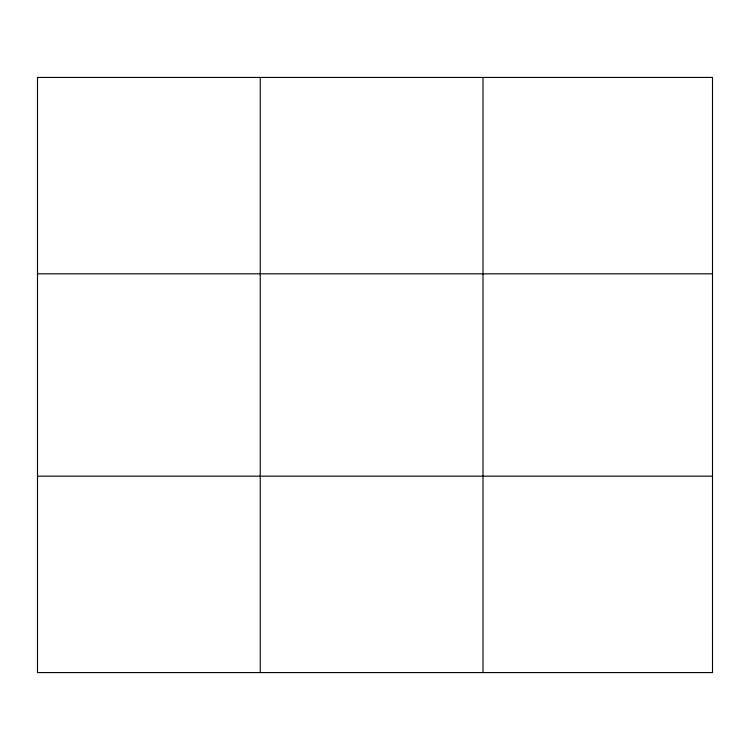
<?xml version="1.0" encoding="UTF-8"?>
<svg xmlns="http://www.w3.org/2000/svg" width="750" height="750" viewBox="0 0 750 750"><rect width="100%" height="100%" fill="white"/><g stroke="black" fill="none" stroke-linecap="round" stroke-linejoin="round"><path stroke-width="1.12" d="M260.25 672.562L260.25 77.438M483 672.562L483 77.438M37.5 273.825L712.5 273.825M37.5 476.175L712.5 476.175M712.5 639.834L712.5 672.562L37.5 672.562L37.5 77.438L712.5 77.438L712.5 639.834"/></g></svg>
